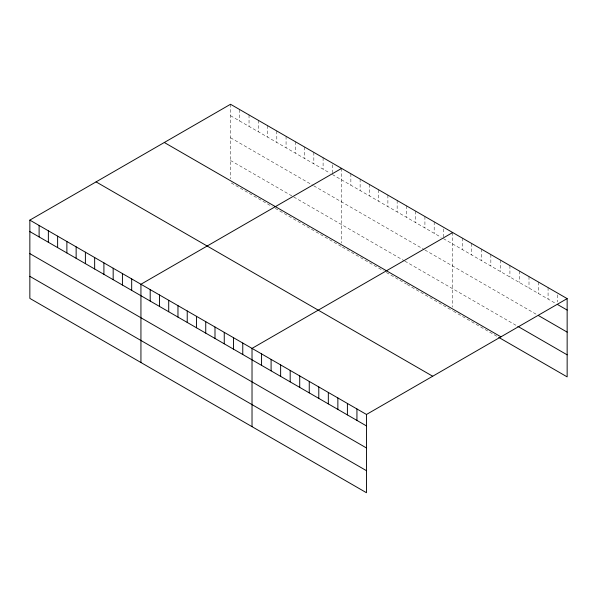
<?xml version="1.0" encoding="UTF-8"?>
<svg xmlns="http://www.w3.org/2000/svg" width="597" height="597" viewBox="0 0 597 597"><rect width="100%" height="100%" fill="white"/><g stroke="black" fill="none" stroke-linecap="round" stroke-linejoin="round"><path stroke-width="0.45" stroke-dasharray="2.98 2.24" d="M230.524 115.714L330.037 173.175M332.35 174.511L441.123 237.307M443.437 238.643L556.023 303.642M230.524 137.765L313.067 185.421M313.835 185.868L424.154 249.553M424.922 250.001L536.949 314.679M230.524 160.481L293.008 196.555M293.776 197.003L404.094 260.695M404.87 261.143L517.077 325.925M231.293 182.973L272.18 206.584M275.262 208.36L341.611 246.665M342.38 247.113L383.267 270.717M386.356 272.501L406.408 284.075M407.184 284.523L452.698 310.798M453.489 311.261L498.002 336.954M557.613 294.866L557.613 301.918M548.076 287.597L548.076 299.052M538.539 282.09L538.539 293.545M529.002 276.59L529.002 288.038M519.465 271.083L519.465 282.538M509.92 265.575L509.92 277.03M500.383 260.068L500.383 271.523M490.846 254.561L490.846 266.016M481.309 249.053L481.309 260.508M471.772 243.546L471.772 255.001M462.235 238.039L462.235 249.494M452.698 232.531L452.698 307.127M443.437 228.95L443.437 236.882M434.183 221.845L434.183 233.3M424.922 216.502L424.922 227.957M415.669 211.159L415.669 222.606M406.408 205.808L406.408 217.263M397.154 200.465L397.154 211.92M387.893 195.122L387.893 206.577M378.64 189.779L378.64 201.234M369.379 184.436L369.379 195.883M360.125 179.085L360.125 190.54M350.864 173.742L350.864 185.197M341.611 168.399L341.611 242.994M332.35 164.817L332.35 172.742M323.096 157.712L323.096 169.16M313.835 152.362L313.835 163.817M304.582 147.019L304.582 158.474M295.321 141.676L295.321 153.13M286.067 136.332L286.067 147.787M276.807 130.989L276.807 142.437M267.553 125.639L267.553 137.094M258.292 120.295L258.292 131.75M249.039 114.952L249.039 126.407M239.778 109.609L239.778 121.064M230.524 104.266L230.524 178.854"/><path stroke-width="0.9" d="M29.85 220.121L366.476 414.467L366.476 492.734L29.85 298.388L29.85 220.121L230.524 104.266L567.15 298.612L567.15 376.879L498.793 337.417M341.611 168.399L140.937 284.254L140.937 362.521M452.698 232.531L252.024 348.394L252.024 426.661M366.476 414.467L567.15 298.612M557.613 304.56L567.15 310.067M538.539 315.597L567.15 332.119M517.868 326.38L567.15 354.834M164.302 142.496L500.928 336.842M96.072 181.884L432.698 376.237M29.85 231.576L366.476 425.922M29.85 253.621L366.476 447.974M29.85 276.336L366.476 470.69M356.939 408.96L356.939 420.415M347.402 403.46L347.402 414.908M337.865 397.953L337.865 409.408M328.328 392.445L328.328 403.9M318.791 386.938L318.791 398.393M309.253 381.431L309.253 392.886M299.716 375.923L299.716 387.378M290.179 370.416L290.179 381.871M280.635 364.909L280.635 376.364M271.098 359.401L271.098 370.856M261.561 353.894L261.561 365.349M242.77 343.044L242.77 354.499M233.509 337.701L233.509 349.155M224.256 332.357L224.256 343.812M214.995 327.014L214.995 338.469M205.741 321.671L205.741 333.119M196.48 316.32L196.48 327.775M187.227 310.977L187.227 322.432M177.966 305.634L177.966 317.089M168.712 300.291L168.712 311.746M159.451 294.948L159.451 306.395M150.198 289.597L150.198 301.052M131.683 278.911L131.683 290.366M122.422 273.568L122.422 285.023M113.169 268.225L113.169 279.672M103.908 262.874L103.908 274.329M94.654 257.531L94.654 268.986M85.393 252.188L85.393 263.643M76.14 246.845L76.14 258.3M66.879 241.501L66.879 252.949M57.625 236.151L57.625 247.606M48.364 230.808L48.364 242.263M39.111 225.465L39.111 236.919"/></g></svg>
